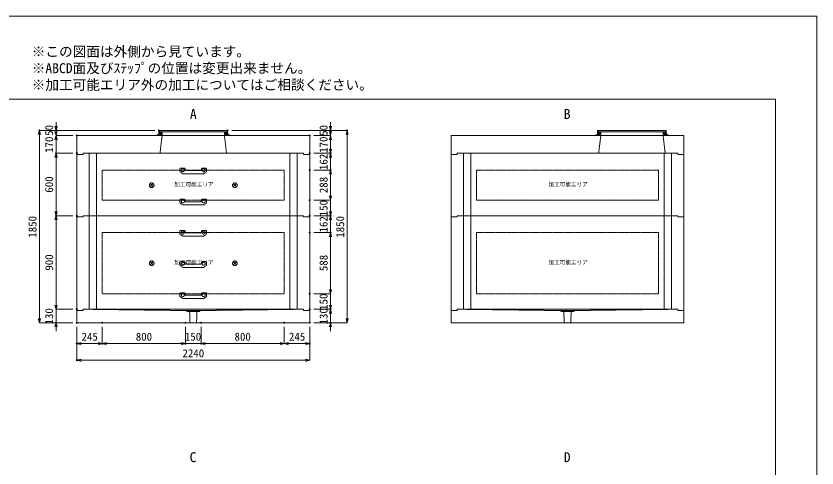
# Model space of a CAD drawing. Units: millimetres, scale not verified. Extents: x -5940 to 5940, y -4200 to 4200.
# Drawn here: x -1765 to 5940, y -146 to 4200 of the extents above; entities that cross this region are included whole.
import ezdxf
from ezdxf.enums import TextEntityAlignment as Align

# ---------------------------------------------------------------- set-up
doc = ezdxf.new("R2010")
doc.units = ezdxf.units.MM
doc.header["$LTSCALE"] = 20
doc.header["$PDMODE"] = 32
doc.header["$PDSIZE"] = 10
doc.linetypes.add('LONG_DASHED1', pattern=[7, 6, -1])
doc.linetypes.add('LONG_DOUBLE_CHAIN', pattern=[21.8, 18, -1, 0.6, -0.6, 0.6, -1])
for name, color, linetype, lineweight in [('0-0_D-TTL', 7, 'Continuous', 9), ('0-1_Defpoints', 7, 'Continuous', 9), ('0-3_D-TTL-TXT', 7, 'Continuous', 9), ('0-4_D-STR-TXT', 7, 'Continuous', 9), ('0-5_D-STR-DIM', 3, 'Continuous', 9), ('0-6_0', 7, 'Continuous', 9), ('0-7_D-STR', 7, 'Continuous', 9), ('0-9_D-STR-STR3', 2, 'LONG_DASHED1', 9), ('0-A_D-STR-STR4', 134, 'Continuous', 9), ('0-B_D-STR-STR5', 1, 'LONG_DOUBLE_CHAIN', 9)]:
    doc.layers.add(name, color=color, linetype=linetype, lineweight=lineweight)
doc.styles.add('ＭＳ ゴシック', font='')
doc.styles.get('ＭＳ ゴシック').set_extended_font_data('MS Gothic')

# ---------------------------------------------------------------- blocks, each defined once
blk = doc.blocks.new('A$C4DE05FD1')
at = {"layer": '0-0_D-TTL', "color": 134}
for p, q in [((4000, 76000), (114800, 76000)), ((114800, 76000), (114800, 4000))]:
    blk.add_line(p, q, dxfattribs=at)
at = {"layer": '0-1_Defpoints', "color": 134}
for p, q in [((0, 84000), (118800, 84000)), ((118800, 84000), (118800, 0))]:
    blk.add_line(p, q, dxfattribs=at)
at = {"layer": '0-3_D-TTL-TXT', "style": 'ＭＳ ゴシック'}
for s, p in [('※この図面は外側から見ています。', (43260.9, 79815.7)), ('※ABCD面及びｽﾃｯﾌﾟの位置は変更出来ません。', (43260.9, 78215.7)), ('※加工可能エリア外の加工についてはご相談ください。', (43260.9, 76615.7))]:
    blk.add_text(s, height=962.2, dxfattribs=at).set_placement(p, align=Align.BOTTOM_LEFT)
blk = doc.blocks.new('_Open30')
at = {"layer": '0-6_0'}
blk.add_line((0, 0), (-20, 0), dxfattribs=at)
blk.add_lwpolyline([(-20, 5.36), (0, 0), (-20, -5.36)], dxfattribs=at)
blk = doc.blocks.new('A$C31CA379A')
at = {"layer": '0-4_D-STR-TXT', "style": 'ＭＳ ゴシック'}
for s, p in [('A', (-325.9, -2190.5)), ('B', (35638.6, -2190.5)), ('C', (-351.4, -35190.5)), ('D', (35638.6, -35190.5))]:
    blk.add_text(s, height=962.2, dxfattribs=at).set_placement(p, align=Align.BOTTOM_LEFT)
blk = doc.blocks.new('A$C17EB7B83')
at = {"layer": '0-7_D-STR'}
for p, q in [((-22400, 3400), (22400, 3400)), ((-22400, 3400), (-22400, -240)), ((22400, 3400), (22400, -240)), ((-21200, 0), (21200, 0))]:
    blk.add_line(p, q, dxfattribs=at)
at = {"layer": '0-7_D-STR', "linetype": 'LONG_DASHED1'}
for p, q in [((-6000, 3400), (-6400, 0)), ((6000, 3400), (6400, 0))]:
    blk.add_line(p, q, dxfattribs=at)
at = {"layer": '0-7_D-STR'}
for points in [[(-22400, -240), (-21200, -240), (-21200, 0)], [(22400, -240), (21200, -240), (21200, 0)]]:
    blk.add_lwpolyline(points, dxfattribs=at)
blk = doc.blocks.new('A$C576B1677')
at = {"layer": '0-7_D-STR'}
for p, q in [((-22400, 3400), (22400, 3400)), ((-22400, 3400), (-22400, -240)), ((22400, 3400), (22400, -240)), ((-21200, 0), (21200, 0))]:
    blk.add_line(p, q, dxfattribs=at)
at = {"layer": '0-7_D-STR', "linetype": 'LONG_DASHED1'}
for p, q in [((6400, 3400), (6000, 0)), ((18400, 3400), (18800, 0))]:
    blk.add_line(p, q, dxfattribs=at)
at = {"layer": '0-7_D-STR'}
for points in [[(-22400, -240), (-21200, -240), (-21200, 0)], [(22400, -240), (21200, -240), (21200, 0)]]:
    blk.add_lwpolyline(points, dxfattribs=at)
blk = doc.blocks.new('A$C539D7795')
at = {"layer": '0-7_D-STR'}
for p, q in [((-21200, -240), (-21200, 0)), ((21200, 0), (-21200, 0)), ((-22400, -240), (-21200, -240)), ((22400, -240), (22400, -2600))]:
    blk.add_line(p, q, dxfattribs=at)
at = {"layer": '0-7_D-STR', "linetype": 'LONG_DASHED1'}
for p, q in [((-1400, -240), (-20000, 0)), ((1400, -240), (20000, 0)), ((-1200, -420), (-1400, -240)), ((1400, -240), (-1400, -240)), ((1200, -420), (-1200, -420)), ((-635.4, -2600), (-705, -420)), ((635.4, -2600), (705, -420)), ((1200, -420), (1400, -240))]:
    blk.add_line(p, q, dxfattribs=at)
at = {"layer": '0-7_D-STR'}
for points in [[(22400, -240), (21200, -240), (21200, 0)], [(-22400, -240), (-22400, -2600), (22400, -2600)]]:
    blk.add_lwpolyline(points, dxfattribs=at)
blk = doc.blocks.new('A$C27844A11')
at = {"layer": '0-9_D-STR-STR3'}
for p, q in [((-2560, 1000), (-2560, 453.5)), ((-2515.5, 370.3), (-2060.4, 33.6)), ((-2460, 1100), (-1758.4, 1100)), ((1949.4, 0), (-1949.4, 0)), ((-1559.2, 917.4), (-1542, 721.3)), ((1442.4, 630), (-1442.4, 630)), ((1559.2, 917.4), (1542, 721.3)), ((2460, 1100), (1758.4, 1100)), ((2515.5, 370.3), (2060.4, 33.6)), ((2560, 1000), (2560, 453.5))]:
    blk.add_line(p, q, dxfattribs=at)
for centre in [(-2000, 700), (2000, 700)]:
    blk.add_circle(centre, 300, dxfattribs=at)
for centre, radius, start, end in [((-2460, 1000), 100, 90, 180), ((-2460, 453.5), 100, 180, 236.30993), ((-1949.4, 200), 200, 236.30993, 270), ((-1758.4, 900), 200, 5, 90), ((-1442.4, 730), 100, 185, 270), ((1442.4, 730), 100, 270, 355), ((1758.4, 900), 200, 90, 175), ((1949.4, 200), 200, 270, 303.69007), ((2460, 1000), 100, 0, 90), ((2460, 453.5), 100, 303.69007, 0)]:
    blk.add_arc(centre, radius, start, end, dxfattribs=at)
blk = doc.blocks.new('A$C284D0AE2')
at = {"layer": '0-A_D-STR-STR4'}
for p, q in [((-6980, 160), (-7000, 0)), ((-7000, 0), (7000, 0)), ((-6695.5, 160), (-6980, 160)), ((-6600, 1000), (-6655.6, 197.2)), ((-6500, 1000), (-6600, 1000)), ((-6442.7, 197.2), (-6500, 1000)), ((-6450, 1000), (-6450, 740)), ((-6450, 740), (-6438.3, 740)), ((-6418.4, 721.8), (-6390, 400)), ((-6235.7, 160), (-6402.8, 160)), ((-6390, 400), (-6290, 400)), ((-6290, 400), (-6230, 740)), ((-6230, 740), (6230, 740)), ((-6180, 740), (-6212.4, 401.3)), ((-6212.4, 401.3), (-6172.2, 401.3)), ((-6140, 680), (-6195.9, 195.4)), ((-6000, 740), (-6180, 740)), ((-6040, 680), (-6140, 680)), ((-6000, 0), (-6040, 680)), ((-6023.6, 401.3), (-5983.5, 401.3)), ((-5983.5, 401.3), (-6000, 740)), ((6000, 740), (6180, 740)), ((6212.4, 401.3), (6172.2, 401.3)), ((6180, 740), (6212.4, 401.3)), ((6235.7, 160), (6402.8, 160)), ((6695.5, 160), (6980, 160)), ((6980, 160), (7000, 0))]:
    blk.add_line(p, q, dxfattribs=at)
for points in [[(-6450, 1000), (6450, 1000), (6450, 740), (6438.3, 740)], [(6023.6, 401.3), (5983.5, 401.3), (6000, 740)], [(6000, 0), (6040, 680), (6140, 680), (6195.9, 195.4)], [(6418.4, 721.8), (6390, 400), (6290, 400), (6230, 740)], [(6442.7, 197.2), (6500, 1000), (6600, 1000), (6655.6, 197.2)]]:
    blk.add_lwpolyline(points, dxfattribs=at)
for centre, radius, start, end in [((-6695.5, 200), 40, 270, 356.0372), ((-6402.8, 200), 40, 184.08562, 270), ((-6438.3, 720), 20, 5.04245, 90), ((-6235.7, 200), 40, 270, 353.41806), ((6235.7, 200), 40, 186.58194, 270), ((6402.8, 200), 40, 270, 355.91438), ((6438.3, 720), 20, 90, 174.95755), ((6695.5, 200), 40, 183.9628, 270)]:
    blk.add_arc(centre, radius, start, end, dxfattribs=at)
blk = doc.blocks.new('A$C35201968')
at = {"layer": '0-7_D-STR'}
for p, q in [((-21200, 0), (21200, 0)), ((-22400, -240), (-22400, -12240)), ((22400, -240), (22400, -12240)), ((-21200, -12000), (21200, -12000))]:
    blk.add_line(p, q, dxfattribs=at)
at = {"layer": '0-7_D-STR', "linetype": 'LONG_DASHED1'}
for p, q in [((-20000, -12000), (-20000, 0)), ((-18600, -12000), (-18600, 0)), ((18600, -12000), (18600, 0)), ((20000, -12000), (20000, 0))]:
    blk.add_line(p, q, dxfattribs=at)
at = {"layer": '0-7_D-STR'}
for points in [[(-22400, -240), (-21200, -240), (-21200, 0)], [(22400, -240), (21200, -240), (21200, 0)], [(-22400, -12240), (-21200, -12240), (-21200, -12000)], [(22400, -12240), (21200, -12240), (21200, -12000)]]:
    blk.add_lwpolyline(points, dxfattribs=at)
at = {"layer": '0-B_D-STR-STR5'}
for p, q in [((17500, -3240), (17500, -9000)), ((17500, -9000), (-17500, -9000))]:
    blk.add_line(p, q, dxfattribs=at)
blk.add_lwpolyline([(17500, -3240), (-17500, -3240), (-17500, -9000)], dxfattribs=at)
blk = doc.blocks.new('A$C19A04970')
at = {"layer": '0-7_D-STR'}
for p, q in [((-21200, 0), (21200, 0)), ((-22400, -240), (-22400, -18240)), ((22400, -240), (22400, -18240)), ((-21200, -18000), (21200, -18000))]:
    blk.add_line(p, q, dxfattribs=at)
at = {"layer": '0-7_D-STR', "linetype": 'LONG_DASHED1'}
for p, q in [((-20000, -18000), (-20000, 0)), ((-18600, -18000), (-18600, 0)), ((18600, -18000), (18600, 0)), ((20000, -18000), (20000, 0))]:
    blk.add_line(p, q, dxfattribs=at)
at = {"layer": '0-7_D-STR'}
for points in [[(-22400, -240), (-21200, -240), (-21200, 0)], [(22400, -240), (21200, -240), (21200, 0)], [(-22400, -18240), (-21200, -18240), (-21200, -18000)], [(22400, -18240), (21200, -18240), (21200, -18000)]]:
    blk.add_lwpolyline(points, dxfattribs=at)
at = {"layer": '0-B_D-STR-STR5'}
for p, q in [((17500, -3240), (17500, -15000)), ((17500, -15000), (-17500, -15000))]:
    blk.add_line(p, q, dxfattribs=at)
blk.add_lwpolyline([(17500, -3240), (-17500, -3240), (-17500, -15000)], dxfattribs=at)
blk = doc.blocks.new('A$C1C640AAB')
at = {"layer": '0-B_D-STR-STR5'}
for p, q in [((-318.2, -318.2), (318.2, 318.2)), ((-318.2, 318.2), (318.2, -318.2))]:
    blk.add_line(p, q, dxfattribs=at)
blk.add_circle((0, 0), 450, dxfattribs=at)
blk = doc.blocks.new('A$C3aa7362a')
at = {"layer": '0-7_D-STR'}
blk.add_blockref('A$C35201968', (0, 0), dxfattribs=at)
at = {"layer": '0-B_D-STR-STR5'}
for p in [(-8000, -6140), (8000, -6140)]:
    blk.add_blockref('A$C1C640AAB', p, dxfattribs=at)
blk = doc.blocks.new('A$C0888f3b7')
at = {"layer": '0-7_D-STR'}
blk.add_blockref('A$C19A04970', (0, 0), dxfattribs=at)
at = {"layer": '0-B_D-STR-STR5'}
for p in [(-8000, -9140), (8000, -9140)]:
    blk.add_blockref('A$C1C640AAB', p, dxfattribs=at)

msp = doc.modelspace()

# ---------------------------------------------------------------- linework, layer by layer
at = {"layer": '0-1_Defpoints'}
for p in [(-1540, 3100), (-1380, 3100), (-390, 3100), (270, 3100), (1260, 3100), (1420, 3100), (-1180, 3050), (1060, 3050), (-1380, 2880), (-1380, 2880), (-1180, 2880), (-1180, 2880), (1060, 2880), (1260, 2880), (1060, 2718), (1260, 2718), (1060, 2430), (-1380, 2280), (-1180, 2280), (1060, 2280), (1260, 2280), (1060, 2118), (1260, 2118), (1060, 1530), (-1180, 1380), (1060, 1380), (1260, 1380), (-1380, 1250), (-1180, 1250), (-1180, 1250), (-935, 1250), (-135, 1250), (15, 1250), (815, 1250), (1060, 1250), (1060, 1250), (1260, 1250), (-1180, 1050), (-935, 1050), (-135, 1050), (15, 1050), (1060, 1050), (-1180, 890)]:
    msp.add_point(p, dxfattribs=at)
at = {"layer": '0-5_D-STR-DIM'}
for p, q in [((-1380, 3140), (-1380, 3180)), ((1260, 3140), (1260, 3180)), ((-430, 3100), (-1540, 3100)), ((-1380, 3090), (-1380, 3130)), ((-430, 3100), (-1380, 3100)), ((-1380, 3050), (-1380, 3100)), ((310, 3100), (1260, 3100)), ((310, 3100), (1420, 3100)), ((1260, 3090), (1260, 3130)), ((1260, 3050), (1260, 3100)), ((-1540, 1290), (-1540, 3060)), ((-1220, 3050), (-1380, 3050)), ((-1380, 3050), (-1380, 2880)), ((-1220, 3050), (-1380, 3050)), ((-1380, 3010), (-1380, 2970)), ((1100, 3050), (1260, 3050)), ((1100, 3050), (1260, 3050)), ((1260, 3050), (1260, 2880)), ((1260, 3010), (1260, 2970)), ((1420, 1290), (1420, 3060)), ((1260, 2920), (1260, 2960)), ((-1220, 2880), (-1380, 2880)), ((-1220, 2880), (-1380, 2880)), ((1100, 2880), (1260, 2880)), ((1100, 2880), (1260, 2880)), ((1260, 2718), (1260, 2880)), ((-1380, 2840), (-1380, 2800)), ((-1380, 2320), (-1380, 2840)), ((1260, 2840), (1260, 2800)), ((1100, 2718), (1260, 2718)), ((1100, 2718), (1260, 2718)), ((1260, 2678), (1260, 2638)), ((1260, 2470), (1260, 2678)), ((1260, 2470), (1260, 2510)), ((1100, 2430), (1260, 2430)), ((1100, 2430), (1260, 2430)), ((1260, 2430), (1260, 2280)), ((1260, 2320), (1260, 2360)), ((-1220, 2280), (-1380, 2280)), ((-1220, 2280), (-1380, 2280)), ((-1380, 1420), (-1380, 2240)), ((1100, 2280), (1260, 2280)), ((1100, 2280), (1260, 2280)), ((1260, 2118), (1260, 2280)), ((1260, 2240), (1260, 2200)), ((1100, 2118), (1260, 2118)), ((1100, 2118), (1260, 2118)), ((1260, 1570), (1260, 2078)), ((1260, 2078), (1260, 2038)), ((1260, 1570), (1260, 1610)), ((1100, 1530), (1260, 1530)), ((1100, 1530), (1260, 1530)), ((1260, 1530), (1260, 1380)), ((-1380, 1420), (-1380, 1460)), ((1260, 1420), (1260, 1460)), ((-1220, 1380), (-1380, 1380)), ((-1220, 1380), (-1380, 1380)), ((-1380, 1380), (-1380, 1250)), ((1100, 1380), (1260, 1380)), ((1100, 1380), (1260, 1380)), ((1260, 1380), (1260, 1250)), ((1260, 1340), (1260, 1300)), ((-1220, 1250), (-1540, 1250)), ((-1220, 1250), (-1380, 1250)), ((1100, 1250), (1260, 1250)), ((1100, 1250), (1420, 1250)), ((-1380, 1210), (-1380, 1170)), ((-1180, 1210), (-1180, 890)), ((-1180, 1210), (-1180, 1050)), ((-935, 1210), (-935, 1050)), ((-935, 1210), (-935, 1050)), ((-135, 1210), (-135, 1050)), ((-135, 1210), (-135, 1050)), ((15, 1210), (15, 1050)), ((15, 1210), (15, 1050)), ((815, 1210), (815, 1050)), ((815, 1210), (815, 1050)), ((1060, 1210), (1060, 1050)), ((1060, 1210), (1060, 890)), ((1260, 1210), (1260, 1170)), ((-975, 1050), (-1140, 1050)), ((-175, 1050), (-895, 1050)), ((-175, 1050), (-215, 1050)), ((15, 1050), (-135, 1050)), ((775, 1050), (55, 1050)), ((55, 1050), (95, 1050)), ((855, 1050), (1020, 1050)), ((1020, 890), (-1140, 890))]:
    msp.add_line(p, q, dxfattribs=at)

# ---------------------------------------------------------------- block references
at = {"layer": '0-0_D-TTL', "xscale": 0.1, "yscale": 0.1}
msp.add_blockref('A$C4DE05FD1', (-5940, -4200), dxfattribs=at)
at = {"layer": '0-4_D-STR-TXT', "xscale": 0.1, "yscale": 0.1}
msp.add_blockref('A$C31CA379A', (-60, 3400), dxfattribs=at)
at = {"layer": '0-5_D-STR-DIM', "xscale": 2, "yscale": 2}
for p, rotation in [((-1540, 3100), 90), ((-1380, 3100), 270), ((-1380, 3050), 270), ((1260, 3100), 270), ((1260, 3050), 270), ((1420, 3100), 90), ((-1380, 3050), 90), ((1260, 3050), 90), ((-1380, 2880), 90), ((-1380, 2880), 90), ((1260, 2880), 270), ((1260, 2880), 90), ((1260, 2718), 90), ((1260, 2718), 90), ((1260, 2430), 270), ((1260, 2430), 270), ((-1380, 2280), 270), ((1260, 2280), 270), ((-1380, 2280), 90), ((1260, 2280), 90), ((1260, 2118), 90), ((1260, 2118), 90), ((1260, 1530), 270), ((1260, 1530), 270), ((-1380, 1380), 270), ((-1380, 1380), 270), ((1260, 1380), 270), ((1260, 1380), 90), ((-1540, 1250), 270), ((-1380, 1250), 90), ((1260, 1250), 90), ((1420, 1250), 270), ((-1180, 1050), 180), ((-935, 1050), 180), ((15, 1050), 180), ((15, 1050), 180), ((815, 1050), 180), ((-1180, 890), 180)]:
    msp.add_blockref('_Open30', p, dxfattribs=dict(at, rotation=rotation))
at = {"layer": '0-5_D-STR-DIM'}
for name, p, xscale, yscale in [('A$C539D7795', (-60, 1380), 0.05, 0.05), ('A$C539D7795', (3540, 1380), 0.05, 0.05), ('_Open30', (-935, 1050), 2, 2), ('_Open30', (-135, 1050), 2, 2), ('_Open30', (-135, 1050), 2, 2), ('_Open30', (815, 1050), 2, 2), ('_Open30', (1060, 1050), 2, 2), ('_Open30', (1060, 890), 2, 2)]:
    msp.add_blockref(name, p, dxfattribs=dict(at, xscale=xscale, yscale=yscale))
at = {"layer": '0-7_D-STR', "xscale": 0.05, "yscale": 0.05}
for name, p in [('A$C17EB7B83', (-60, 2880)), ('A$C576B1677', (3540, 2880)), ('A$C3aa7362a', (-60, 2880)), ('A$C35201968', (3540, 2880)), ('A$C0888f3b7', (-60, 2280)), ('A$C19A04970', (3540, 2280))]:
    msp.add_blockref(name, p, dxfattribs=at)
at = {"layer": '0-9_D-STR-STR3', "xscale": 0.05, "yscale": 0.05}
for p in [(-60, 2683), (-60, 2383), (-60, 2083), (-60, 1783), (-60, 1483)]:
    msp.add_blockref('A$C27844A11', p, dxfattribs=at)
at = {"layer": '0-A_D-STR-STR4', "xscale": 0.05, "yscale": 0.05}
for p in [(-60, 3050), (4160, 3050)]:
    msp.add_blockref('A$C284D0AE2', p, dxfattribs=at)

# ---------------------------------------------------------------- texts
at = {"layer": '0-5_D-STR-DIM', "style": 'ＭＳ ゴシック'}
for s, p in [('50', (-1385.2, 3047.8)), ('50', (1254.8, 3047.8)), ('170', (-1385.2, 2883.96)), ('170', (1254.8, 2883.96)), ('162', (1254.8, 2718.8)), ('600', (-1385.2, 2501.2)), ('288', (1254.8, 2496.2)), ('150', (1254.8, 2273.96)), ('1850', (-1545.2, 2067.96)), ('162', (1254.8, 2118.8)), ('1850', (1414.8, 2067.96)), ('900', (-1385.2, 1751.4)), ('588', (1254.8, 1746.4)), ('150', (1254.8, 1373.96)), ('130', (-1385.2, 1233.96)), ('130', (1254.8, 1233.96))]:
    msp.add_text(s, height=76.98, rotation=90, dxfattribs=at).set_placement(p, align=Align.BOTTOM_LEFT)
for s, p in [('245', (-1134.86, 1055.2)), ('800', (-613.2, 1055.2)), ('150', (-141.04, 1055.2)), ('800', (336.8, 1055.2)), ('245', (860.14, 1055.2)), ('2240', (-164.4, 895.2))]:
    msp.add_text(s, height=76.98, dxfattribs=at).set_placement(p, align=Align.BOTTOM_LEFT)
at = {"layer": '0-B_D-STR-STR5', "style": 'ＭＳ ゴシック'}
for p in [(-241.7, 2549.98), (3358.3, 2549.98), (-241.7, 1799.98), (3358.3, 1799.98)]:
    msp.add_text('加工可能エリア', height=38.42, dxfattribs=at).set_placement(p, align=Align.BOTTOM_LEFT)

doc.saveas('drawing.dxf')
